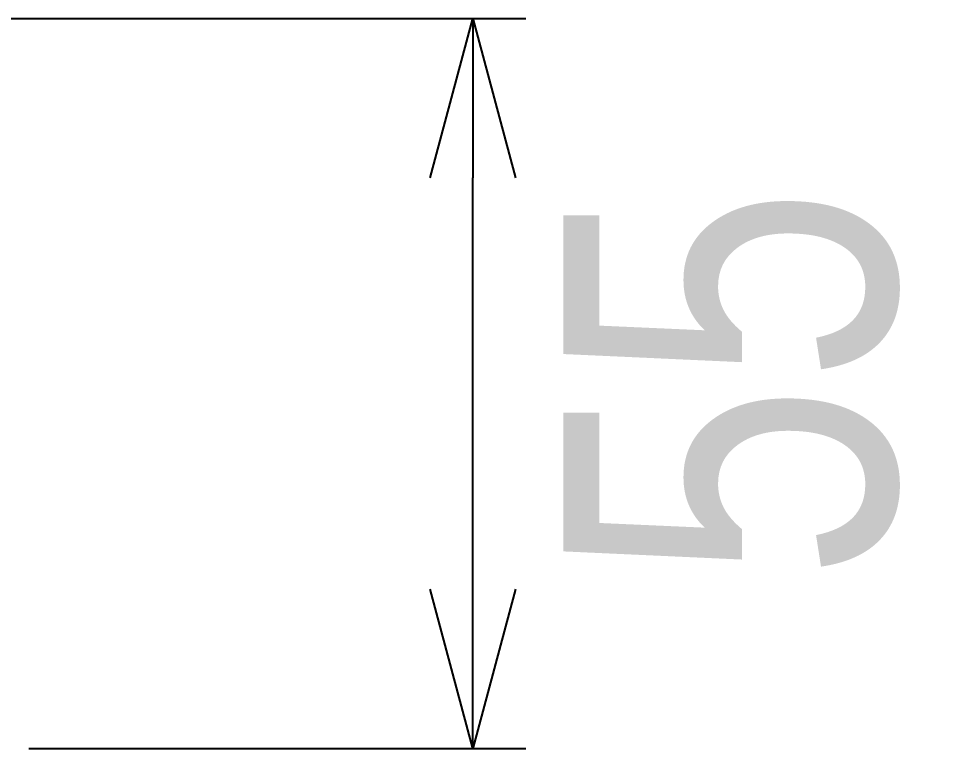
# Model space of a CAD drawing. Header units: millimetres. Extents: x 1880 to 5767, y 1200 to 3961.
# Drawn here: x 5439.5 to 5509.6, y 2694.2 to 2749.2 of the extents above; entities that cross this region are included whole.
import ezdxf

# ---------------------------------------------------------------- set-up
doc = ezdxf.new("R2010")
doc.units = ezdxf.units.MM
doc.layers.add('BUSBAR', color=3, linetype='Continuous')
doc.styles.add('TAMCO', font='cordia.shx', dxfattribs={"width": 0.8, "height": 25})
doc.dimstyles.new('TAMCO', dxfattribs={"dimtxt": 25, "dimasz": 12, "dimexe": 4, "dimexo": 8, "dimgap": 7, "dimtad": 2, "dimdec": 1, "dimdsep": 46, "dimtxsty": 'TAMCO', "dimblk": 'OPEN30', "dimcen": 2.5, "dimclrd": 4, "dimclre": 4, "dimclrt": 3, "dimadec": 0, "dimazin": 0, "dimtfac": 1, "dimtdec": 1, "dimtmove": 0, "dimatfit": 3, "dimldrblk": 'OPEN30', "dimfxl": 1, "dimarcsym": 0})

# ---------------------------------------------------------------- blocks, each defined once
blk = doc.blocks.new('_Open30')
at = {"color": 0, "linetype": 'ByBlock', "lineweight": -2}
for p, q in [((-1, 0.2679), (0, 0)), ((0, 0), (-1, -0.2679)), ((0, 0), (-1, 0))]:
    blk.add_line(p, q, dxfattribs=at)
blk = doc.blocks.new('*D60')
at = {"layer": 'BUSBAR', "color": 4, "lineweight": -2}
for p, q in [((5245.294, 2749.231), (5477.732, 2749.231)), ((5473.732, 2706.231), (5473.732, 2737.231)), ((5440.294, 2694.231), (5477.732, 2694.231))]:
    blk.add_line(p, q, dxfattribs=at)
at = {"layer": 'DEFPOINTS', "color": 0}
for p in [(5237.294, 2749.231), (5473.732, 2749.231), (5432.294, 2694.231)]:
    blk.add_point(p, dxfattribs=at)
at = {"layer": 'BUSBAR', "color": 4, "lineweight": -2, "xscale": 12, "yscale": 12, "zscale": 12}
for p, rotation in [((5473.732, 2749.231), 90), ((5473.732, 2694.231), 270)]:
    blk.add_blockref('_Open30', p, dxfattribs=dict(at, rotation=rotation))
at = {"layer": 'BUSBAR', "color": 3, "lineweight": 9, "insert": (5493.232, 2721.731), "char_height": 25, "attachment_point": 5, "rotation": 90, "style": 'TAMCO'}
blk.add_mtext('55', dxfattribs=at)

msp = doc.modelspace()

# ---------------------------------------------------------------- dimensions: what is measured, and where the dimension line sits
at = {"layer": 'BUSBAR', "color": 2, "lineweight": 9}
dim = msp.add_linear_dim(base=(5473.732, 2749.231), p1=(5432.294, 2694.231), p2=(5237.294, 2749.231), angle=90, dimstyle='TAMCO', dxfattribs=at)
dim.commit()
dim.dimension.update_dxf_attribs({"geometry": '*D60', "text_midpoint": (5493.232, 2721.731)})

doc.saveas('drawing.dxf')
